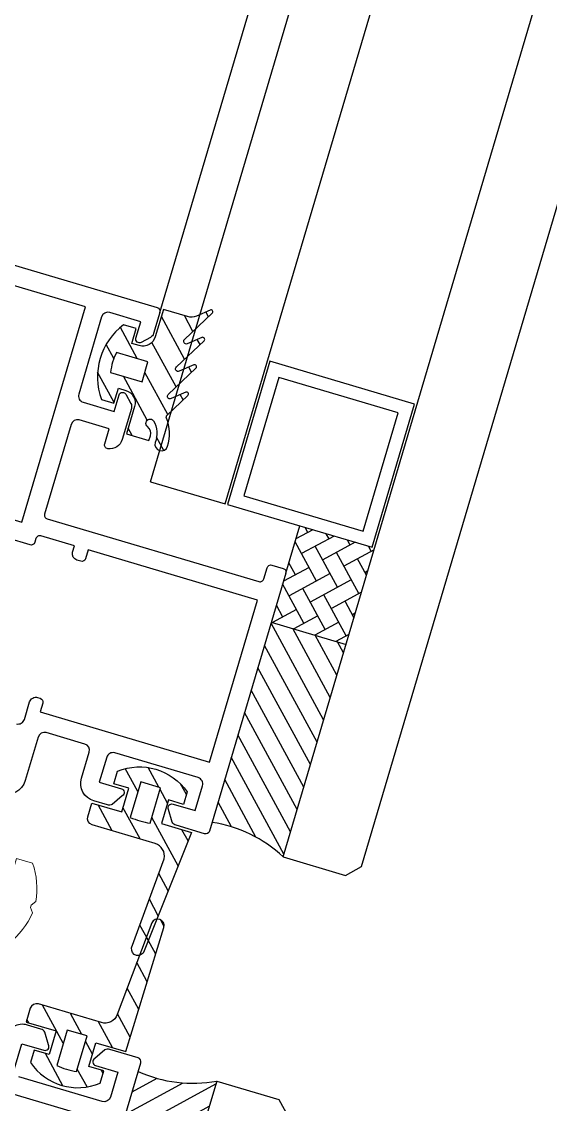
# Model space of a CAD drawing. Header units: millimetres. Extents: x 62878 to 70819, y -67946 to -61850.
# Drawn here: x 67812.91 to 67816.98, y -66171.2 to -66162.87 of the extents above; entities that cross this region are included whole.
import ezdxf

# ---------------------------------------------------------------- set-up
doc = ezdxf.new("R2010")
doc.units = ezdxf.units.MM
doc.layers.add('DOGRAMA', color=171, linetype='Continuous', lineweight=0)
pattern_1 = [(118.5057849383402, (67769.91463921414, -66271.59803106532), (-0.1395045678384407, -0.07576303882639554), [])]

# ---------------------------------------------------------------- blocks, each defined once
blk = doc.blocks.new('a2we')
at = {"lineweight": 5, "ltscale": 0.5}
for p, q in [((-196.0144480926461, -415.2868589025547), (-196.5925912144022, -417.2488821181558)), ((-196.0144480926461, -415.2868589025547), (-195.4639709594615, -417.7110762494052)), ((-197.5747968978259, -417.6063757508618), (-196.5747276986959, -417.2423803302317)), ((-196.5747276986959, -417.2423803302317), (-194.1582851917165, -418.2620245979042)), ((-194.1582851917165, -418.2620245979042), (-197.5747968978259, -417.6063757508618)), ((-195.1583543907882, -418.6260200186506), (-197.5747968978259, -417.6063757508618)), ((-196.8896500078097, -417.895480952812), (-197.0961171580722, -418.3448917148726)), ((-194.1582851917165, -418.2620245979042), (-195.1583543907882, -418.6260200186506)), ((-197.1143788935161, -419.7428166739272), (-197.1143788935161, -418.4283854465556)), ((-195.1583543907882, -418.6260200186506), (-194.9264251741961, -419.2953524503964)), ((-198.1144480926461, -420.1068120946153), (-197.1143788935161, -419.7428166739268)), ((-197.1143788935161, -419.7428166739268), (-193.9153324771005, -421.0399975355008)), ((-197.1143788935161, -419.7428166739268), (-193.9153324771005, -421.0399975355008)), ((-194.9154016761394, -420.634479622855), (-194.9154016761394, -419.3608343693425)), ((-194.9154016761721, -421.4039929561312), (-198.1144480926461, -420.1068120946153)), ((-193.9153324771005, -421.0399975355008), (-198.1144480926461, -420.1068120946153)), ((-197.1143788935161, -422.2969096404012), (-197.1143788935162, -420.512330007273)), ((-193.9153324771005, -421.0399975355008), (-194.9154016761721, -421.4039929561312)), ((-194.9154016761721, -423.1885725893157), (-194.9154016761721, -421.4039929561312)), ((-198.1144480926461, -422.6609050610894), (-197.1143788935161, -422.2969096404012)), ((-197.1143788935161, -422.2969096404012), (-193.9153324771005, -423.594090501975)), ((-197.1143788935161, -422.2969096404012), (-193.9153324771005, -423.594090501975)), ((-194.9154016761721, -423.9580859226053), (-198.1144480926461, -422.6609050610894)), ((-193.9153324771005, -423.594090501975), (-198.1144480926461, -422.6609050610894)), ((-197.1143788935161, -424.8510026068752), (-197.1143788935162, -423.0664229737469)), ((-193.9153324771005, -423.594090501975), (-194.9154016761721, -423.9580859226053)), ((-194.9154016761721, -425.7426655557898), (-194.9154016761721, -423.9580859226053)), ((-198.1144480926461, -425.2149980275636), (-197.1143788935161, -424.8510026068752)), ((-197.1143788935161, -424.8510026068752), (-193.9153324771005, -426.1481834684492)), ((-197.1143788935161, -424.8510026068752), (-193.9153324771005, -426.1481834684492)), ((-194.9154016761721, -426.5121788890793), (-198.1144480926461, -425.2149980275636)), ((-193.9153324771005, -426.1481834684492), (-198.1144480926461, -425.2149980275636)), ((-197.1143788935161, -427.3050955733496), (-197.1143788935162, -425.6205159402211)), ((-193.9153324771005, -426.1481834684492), (-194.9154016761721, -426.5121788890793)), ((-194.9154016761721, -428.1967585222638), (-194.9154016761721, -426.5121788890793)), ((-198.1144480926461, -427.669090994038), (-197.1143788935161, -427.3050955733496)), ((-197.1143788935161, -427.3050955733496), (-193.9153324771005, -428.6022764349236)), ((-197.1143788935161, -427.3050955733496), (-193.9153324771005, -428.6022764349236)), ((-194.9154016761721, -428.9662718555534), (-198.1144480926461, -427.669090994038)), ((-193.9153324771005, -428.6022764349236), (-198.1144480926461, -427.669090994038)), ((-197.1143788935161, -429.5591885398237), (-197.1143788935161, -428.0237477951896)), ((-193.9153324771005, -428.6022764349236), (-194.9154016761721, -428.9662718555534)), ((-194.9154016761721, -430.450851488738), (-194.9154016761721, -428.9662718555534)), ((-198.1144480926461, -429.9231839605702), (-197.1143788935161, -429.5591885398237)), ((-194.9154016761721, -431.2203648220857), (-198.1144480926461, -429.9231839605702)), ((-193.9153324771005, -430.8563694013976), (-198.1144480926461, -429.9231839605702)), ((-197.1143788935161, -429.5591885398237), (-193.9153324771005, -430.8563694013976)), ((-197.1143788935161, -429.5591885398237), (-193.9153324771005, -430.8563694013976)), ((-197.1143788935161, -431.8132815063559), (-197.1143788935161, -430.2778407616635)), ((-193.9153324771005, -430.8563694013976), (-194.9154016761721, -431.2203648220857)), ((-194.9154016761721, -432.7049444552304), (-194.9154016761721, -431.2203648220857)), ((-198.1144480926461, -432.177276926986), (-197.1143788935161, -431.8132815063559)), ((-194.9154016761721, -433.4744577885599), (-198.1144480926461, -432.177276926986)), ((-193.9153324771005, -433.1104623678716), (-198.1144480926461, -432.177276926986)), ((-197.1143788935161, -431.8132815063559), (-193.9153324771005, -433.1104623678716)), ((-197.1143788935161, -431.8132815063559), (-193.9153324771005, -433.1104623678716)), ((-197.1143788935161, -434.0673744728301), (-197.1143788935161, -432.5319337281958)), ((-193.9153324771005, -433.1104623678716), (-194.9154016761721, -433.4744577885599)), ((-198.1144480926461, -434.4313698935184), (-197.1143788935161, -434.0673744728301)), ((-197.1143788935161, -434.0673744728301), (-193.9153324771005, -435.364555334404)), ((-197.1143788935161, -434.0673744728301), (-193.9153324771005, -435.364555334404)), ((-194.9154016761721, -434.9590374217446), (-194.9154016761721, -433.4744577885599)), ((-194.9154016761721, -435.7285507550341), (-198.1144480926461, -434.4313698935184)), ((-193.9153324771005, -435.364555334404), (-198.1144480926461, -434.4313698935184)), ((-197.1143788935161, -436.3642339800811), (-197.1143788935161, -434.7860266946118)), ((-193.9153324771005, -435.364555334404), (-194.9154016761721, -435.7285507550341)), ((-194.9154016761721, -437.2558969289955), (-194.9154016761721, -435.7285507550341)), ((-198.1144480926461, -436.7282294008277), (-197.1143788935161, -436.3642339800811)), ((-194.9154016761721, -438.0254102623434), (-198.1144480926461, -436.7282294008277)), ((-193.9153324771005, -437.6614148416551), (-198.1144480926461, -436.7282294008277)), ((-197.1143788935161, -436.3642339800811), (-193.9153324771005, -437.6614148416551)), ((-197.1143788935161, -436.3642339800811), (-193.9153324771005, -437.6614148416551)), ((-197.1143788935161, -438.6610934873901), (-197.1143788935161, -437.1337473134849)), ((-193.9153324771005, -437.6614148416551), (-194.9154016761721, -438.0254102623434)), ((-194.9154016761721, -439.5527564362646), (-194.9154016761721, -438.0254102623434)), ((-198.1144480926461, -439.0250889080787), (-197.1143788935161, -438.6610934873901)), ((-194.9154016761721, -440.3222697695944), (-198.1144480926461, -439.0250889080787)), ((-193.9153324771005, -439.9582743489061), (-198.1144480926461, -439.0250889080787)), ((-197.1143788935161, -438.6610934873901), (-193.9153324771005, -439.9582743489061)), ((-197.1143788935161, -438.6610934873901), (-193.9153324771005, -439.9582743489061)), ((-197.1143788935161, -440.9579529946993), (-197.1143788935161, -439.430606820736)), ((-193.9153324771005, -439.9582743489061), (-194.9154016761721, -440.3222697695944)), ((-194.9154016761721, -441.849615943574), (-194.9154016761721, -440.3222697695944)), ((-198.1144480926461, -441.3219484153295), (-197.1143788935161, -440.9579529946993)), ((-194.9154016761721, -442.6191292769035), (-198.1144480926461, -441.3219484153295)), ((-193.9153324771005, -442.2551338562151), (-198.1144480926461, -441.3219484153295)), ((-197.1143788935161, -440.9579529946993), (-193.9153324771005, -442.2551338562151)), ((-197.1143788935161, -443.2537258831643), (-197.1143788935161, -441.7274663280053)), ((-193.9153324771005, -442.2551338562151), (-194.9154016761721, -442.6191292769035)), ((-198.1144480926461, -443.6177213039109), (-197.1143788935161, -443.2537258831643)), ((-197.1143788935161, -443.2537258831643), (-193.9153324771005, -444.5509067447383)), ((-194.9154016761721, -444.1453888320787), (-194.9154016761721, -442.6191292769035)), ((-194.9154016761721, -444.9149021654266), (-198.1144480926461, -443.6177213039109)), ((-193.9153324771005, -444.5509067447383), (-198.1144480926461, -443.6177213039109)), ((-197.1143788935161, -445.5538642814245), (-197.1143788935161, -444.0232392165685)), ((-193.9153324771005, -444.5509067447383), (-194.9154016761721, -444.9149021654266)), ((-194.9154016761721, -446.4455272302989), (-194.9154016761721, -444.9149021654266)), ((-198.1144480926461, -445.9178597020545), (-197.1143788935161, -445.5538642814245)), ((-193.9153324771005, -446.8510451429402), (-198.1144480926461, -445.9178597020545)), ((-194.9154016761721, -447.2150405636282), (-198.1144480926461, -445.9178597020545)), ((-197.1143788935161, -445.5538642814245), (-193.9153324771005, -446.8510451429402)), ((-197.1143788935161, -445.5538642814245), (-193.9153324771005, -446.8510451429402)), ((-197.1143788935161, -447.8540026795677), (-197.1143788935161, -446.3233776147298)), ((-193.9153324771005, -446.8510451429402), (-194.9154016761721, -447.2150405636282)), ((-194.9154016761721, -448.7456656284821), (-194.9154016761721, -447.2150405636282)), ((-197.1143788935161, -447.8540026795677), (-198.1144480926461, -448.2179981003141)), ((-194.9154016761721, -449.5151789618299), (-198.1144480926461, -448.2179981003141)), ((-198.1144480926461, -448.2179981003141), (-193.9153324771005, -449.1511835411412)), ((-193.9153324771005, -449.1511835411412), (-197.1143788935161, -447.8540026795677)), ((-197.1143788935161, -450.1541410778275), (-197.1143788935161, -448.6235160129718)), ((-193.9153324770423, -449.1511835411412), (-194.9154016761721, -449.5151789618299)), ((-194.9154016761723, -451.0458040266858), (-194.9154016761721, -449.5151789618299)), ((-198.1144480926461, -450.5181364984577), (-197.1143788935161, -450.1541410778275)), ((-194.9154016761721, -451.8153173600317), (-198.1144480926461, -450.5181364984577)), ((-193.9153324770423, -451.4513219393434), (-198.1144480926461, -450.5181364984577)), ((-197.1143788935161, -450.1541410778275), (-193.9153324770423, -451.4513219393434)), ((-197.1143788935161, -453.2868589025547), (-197.1143788935162, -450.9236544111328)), ((-193.9153324770423, -451.4513219393434), (-194.9154016761721, -451.8153173600317)), ((-194.9154016761721, -453.2868589025547), (-194.9154016761721, -451.8153173600317)), ((-192.7980524524961, -453.2868589025547), (-199.230843732796, -453.2868589025547)), ((-199.230843732796, -454.5827171301502), (-199.230843732796, -453.2868589025547)), ((-192.7980524524961, -454.5827171301502), (-192.7980524524961, -453.2868589025547))]:
    blk.add_line(p, q, dxfattribs=at)
blk.add_lwpolyline([(-196.4690204826777, -455.6637351848848), (-196.1125089353335, -455.3998333582319), (-195.9163872499585, -455.3998333582319), (-195.5598757026143, -455.6637351848848)], dxfattribs=at)
for centre, radius, start, end in [((-196.9143788935627, -418.4283854465556), 0.2, 155.3251238657465, 180), ((-195.115401676151, -419.3608343693425), 0.2, 0, 19.11162363728389), ((-195.6603624057317, -449.5292358589606), 6.187568978619671, 234.757305859688, 262.4904896380407), ((-196.3685337795604, -449.5292358589606), 6.187568978619673, 277.5095103619591, 305.2426941403116)]:
    blk.add_arc(centre, radius, start, end, dxfattribs=at)

msp = doc.modelspace()

# ---------------------------------------------------------------- hatches: boundary and pattern name
at = {"layer": 'DOGRAMA', "lineweight": -2}
h = msp.add_hatch(dxfattribs=at)
h.set_pattern_fill('ANSI31', color=256, scale=0.05, angle=73.50578493834035, style=0)
h.set_pattern_definition(pattern_1)
edge = h.paths.add_edge_path(flags=16)
edge.add_arc((67813.99357547714, -66165.6043331396), 0.3999999999711255, 151.9688259039638, 175.0427439691993)
edge.add_line((67813.59507170075, -66165.56976812585), (67813.83662321759, -66165.64129241719))
edge.add_line((67813.83662321759, -66165.64129241719), (67813.88205018314, -66165.48787667225))
edge.add_line((67813.88205018314, -66165.48787667225), (67813.64049866633, -66165.41635238091))
edge = h.paths.add_edge_path()
edge.add_arc((67813.99357547722, -66165.60433313959), 0.5000000000122576, 126.6358872938001, 200.3756825848486)
edge.add_line((67813.52486055437, -66165.77842024744), (67813.62074539499, -66165.80681210093))
edge.add_line((67813.62074539499, -66165.80681210093), (67813.65481561917, -66165.6917502922))
edge.add_line((67813.65481561917, -66165.6917502922), (67813.7123465235, -66165.7087854043))
edge.add_arc((67813.68395467004, -66165.8046702449), 0.1000000000023921, -16.494215054385506, 73.50578494798162, ccw=False)
edge.add_line((67813.77983951062, -66165.83306209838), (67813.71737743288, -66166.04400874769))
edge.add_line((67813.71737743288, -66166.04400874769), (67813.88997014599, -66166.09511408398))
edge.add_line((67813.88997014599, -66166.09511408398), (67813.90117907785, -66166.05725932954))
edge.add_arc((67813.83885393145, -66166.0388046248), 0.06500000000468434, 343.5057849635139, 411.9151204644548)
edge.add_arc((67813.8991115252, -66165.9619134857), 0.03268943072222331, 38.07550584096782, 231.9151204861343, ccw=False)
edge.add_arc((67813.75128485072, -66166.03963767401), 0.1992591642779683, -20.84390069113931, 29.42200646794288, ccw=False)
edge.add_arc((67813.9858310834, -66166.12346968954), 0.05002797729659315, 165.0203900117618, 342.5336263149808)
edge.add_arc((67813.72506244712, -66166.04160430808), 0.3233450412468015, 342.5651376740167, 381.891447828673)
edge.add_arc((67814.04364953564, -66165.91358835447), 0.01999999999496185, 133.5057850313655, 201.8914479196057, ccw=False)
edge.add_line((67814.02988097942, -66165.89908225716), (67814.18947585134, -66165.74760175114))
edge.add_arc((67814.17914943417, -66165.73672217813), 0.01500000000636884, 313.5057849447552, 473.505784937336)
edge.add_line((67814.17316680928, -66165.72296688097), (67814.06026001048, -66165.77207370999))
edge.add_arc((67814.05228317727, -66165.75373331379), 0.02000000001972633, 133.5057850329029, 293.50578499939263, ccw=False)
edge.add_line((67814.03851462103, -66165.73922721647), (67814.25193792902, -66165.53665510182))
edge.add_arc((67814.24161151187, -66165.52577552882), 0.0149999999963509, 313.5057849044397, 473.5057849085336)
edge.add_line((67814.23562888699, -66165.51202023168), (67814.12272208813, -66165.56112706066))
edge.add_arc((67814.11474525495, -66165.54278666446), 0.02000000000811851, 133.505784973967, 293.5057849229349, ccw=False)
edge.add_line((67814.10097669873, -66165.52828056713), (67814.31440000668, -66165.32570845251))
edge.add_arc((67814.3040735895, -66165.3148288795), 0.01500000001638679, 313.5057849850707, 473.5057849816748)
edge.add_line((67814.29809096461, -66165.30107358238), (67814.1851841658, -66165.35018041136))
edge.add_arc((67814.17720733261, -66165.33184001516), 0.02000000001392242, 133.5057850026662, 293.5057849611637, ccw=False)
edge.add_line((67814.16343877639, -66165.31733391785), (67814.37686208438, -66165.1147618032))
edge.add_arc((67814.36653566721, -66165.1038822302), 0.01499999999581427, 313.5057849830209, 473.5057849816748)
edge.add_line((67814.36055304232, -66165.09012693308), (67814.25520789265, -66165.13594495557))
edge.add_arc((67814.2153237267, -66165.04424297463), 0.1000000000104306, 253.5057849663379, 293.50578496681953, ccw=False)
edge.add_line((67814.18693187326, -66165.14012781525), (67814.00129596778, -66165.08516034174))
edge.add_line((67814.00129596778, -66165.08516034174), (67813.9388338901, -66165.29610699105))
edge.add_arc((67813.8429490495, -66165.26771513755), 0.1000000000106552, 253.50578493435978, 343.50578493199265, ccw=False)
edge.add_line((67813.814557196, -66165.36359997817), (67813.75702629169, -66165.3465648661))
edge.add_line((67813.75702629169, -66165.3465648661), (67813.79109651584, -66165.23150305737))
edge.add_line((67813.79109651584, -66165.23150305737), (67813.69521167528, -66165.20311120387))
h = msp.add_hatch(dxfattribs=at)
h.set_pattern_fill('AR-HBONE', color=256, scale=0.03, angle=73.50578493834035, style=0)
h.set_pattern_definition([(208.5057849383403, (67781.87805126983, -66152.62537564941), (-0.1627219703923171, 0.04818257311146708), [0.36, -0.12]), (118.5057849383402, (67781.77259899804, -66152.68264534806), (-0.1627219703923171, 0.04818257311146708), [0.3599999999999998, -0.1199999999999999])])
h.paths.add_polyline_path([(67814.98031787958, -66166.99157480257), (67815.05129751327, -66166.75186270107), (67815.62660655682, -66166.92221382198), (67815.40700186389, -66167.66386180864), (67814.83169282033, -66167.49351068775)])
h = msp.add_hatch(dxfattribs=at)
h.set_pattern_fill('ANSI31', color=256, scale=0.03999999999999999, angle=73.50578493834035, style=0)
h.set_pattern_definition([(118.5057849383402, (67764.15109295669, -66291.06265370587), (-0.1116036542707525, -0.06061043106111644), [])])
h.paths.add_polyline_path([(67814.7795513829, -66167.76646128701, -0.4142135623420975), (67814.74537529194, -66167.78502185844), (67814.37557140038, -66169.03392190718, -0.1532309010706403), (67814.92248859041, -66169.30015786867), (67815.32849209523, -66167.92900464819)])
h.paths.add_polyline_path([(67814.83169282033, -66167.49351068775), (67814.76099081141, -66167.73228519614, -0.4142135623575963), (67814.7795513829, -66167.76646128701), (67815.32849209523, -66167.92900464819), (67815.40700186389, -66167.66386180864)])
h = msp.add_hatch(dxfattribs=at)
h.set_pattern_fill('ANSI31', color=256, scale=0.05, angle=73.50578493834035, style=0)
h.set_pattern_definition(pattern_1)
edge = h.paths.add_edge_path(flags=16)
edge.add_arc((67814.0105487216, -66168.38233152588), 0.6682513992480652, 246.6301057232677, 260.3814641535238)
edge.add_line((67813.89889211953, -66169.04118866958), (67813.97986401102, -66168.76773075986))
edge.add_line((67813.97986401102, -66168.76773075986), (67813.82644826613, -66168.72230379429))
edge.add_line((67813.82644826613, -66168.72230379429), (67813.74547637458, -66168.995761704))
edge = h.paths.add_edge_path()
edge.add_line((67813.4185411198, -66168.99041280315), (67813.44977215864, -66168.8849394785))
edge.add_line((67813.44977215864, -66168.8849394785), (67813.67989577606, -66168.95307992685))
edge.add_line((67813.67989577606, -66168.95307992685), (67813.7338402977, -66168.77089872975))
edge.add_line((67813.7338402977, -66168.77089872975), (67813.61877848898, -66168.73682850554))
edge.add_line((67813.61877848898, -66168.73682850554), (67813.64717034245, -66168.64094366493))
edge.add_arc((67813.81854775718, -66169.04836700953), 0.4420000000081329, 34.19813682203278, 112.81343305292509, ccw=False)
edge.add_line((67814.18412544977, -66168.79993804445), (67814.15573359627, -66168.89582288507))
edge.add_line((67814.15573359627, -66168.89582288507), (67814.0406717876, -66168.86175266089))
edge.add_line((67814.0406717876, -66168.86175266089), (67813.98672726596, -66169.04393385802))
edge.add_line((67813.98672726596, -66169.04393385802), (67814.21685088339, -66169.11207430638))
edge.add_line((67814.21685088339, -66169.11207430638), (67813.85372875171, -66170.02350680546))
edge.add_arc((67813.80578633139, -66170.00931087873), 0.05000000002212567, 170.21562176876, 343.5057849550833, ccw=False)
edge.add_line((67813.75651361787, -66170.00081383772), (67814.00659166617, -66169.31447176229))
edge.add_arc((67813.90912314483, -66169.29211360168), 0.09999999999469446, 347.0805144841944, 433.5057849192636)
edge.add_line((67813.93751499834, -66169.19622876111), (67813.45228761336, -66169.05255115018))
edge.add_arc((67813.46648354008, -66169.0046087299), 0.04999999997613487, 163.505784924891, 253.5057849568691, ccw=False)
h = msp.add_hatch(dxfattribs=at)
h.set_pattern_fill('ANSI31', color=256, scale=0.05, angle=73.50578493834035, style=0)
h.set_pattern_definition(pattern_1)
edge = h.paths.add_edge_path(flags=16)
edge.add_arc((67813.44473079678, -66170.29320929086), 0.6682513991946327, 246.630105721288, 260.3814641514597)
edge.add_line((67813.33307419468, -66170.9520664345), (67813.4140460862, -66170.67860852482))
edge.add_line((67813.4140460862, -66170.67860852482), (67813.26063034128, -66170.63318155924))
edge.add_line((67813.26063034128, -66170.63318155924), (67813.17965844975, -66170.90663946893))
edge = h.paths.add_edge_path()
edge.add_line((67812.97651233408, -66170.46561975563), (67812.94528129528, -66170.57109308027))
edge.add_line((67812.94528129528, -66170.57109308027), (67813.17540491268, -66170.63923352865))
edge.add_line((67813.17540491268, -66170.63923352865), (67813.12146039103, -66170.82141472577))
edge.add_line((67813.12146039103, -66170.82141472577), (67813.0063985824, -66170.78734450157))
edge.add_line((67813.0063985824, -66170.78734450157), (67812.9780067289, -66170.88322934219))
edge.add_arc((67813.34358442147, -66170.6348003771), 0.4420000000029755, 214.1981368246532, 292.8134330553953)
edge.add_line((67813.51496183622, -66171.04222372168), (67813.54335368969, -66170.9463388811))
edge.add_line((67813.54335368969, -66170.9463388811), (67813.42829188096, -66170.91226865689))
edge.add_line((67813.42829188096, -66170.91226865689), (67813.4822364026, -66170.73008745977))
edge.add_line((67813.4822364026, -66170.73008745977), (67813.71236002003, -66170.79822790815))
edge.add_line((67813.71236002003, -66170.79822790815), (67814.00475839872, -66169.8424670025))
edge.add_arc((67813.95681597841, -66169.82827107576), 0.05000000000817259, 343.5057849503489, 516.7959481541487)
edge.add_line((67813.91086060449, -66169.80857073035), (67813.646197958, -66170.51398109616))
edge.add_arc((67813.55226991957, -66170.47966603238), 0.1000000000304832, 253.50578493435978, 339.93105537212944, ccw=False)
edge.add_line((67813.52387806607, -66170.57555087299), (67813.03865068112, -66170.43187326206))
edge.add_arc((67813.02445475438, -66170.47981568237), 0.05000000000817259, 73.50578495034888, 163.5057849503489)
h = msp.add_hatch(dxfattribs=at)
h.set_pattern_fill('ANSI31', color=256, scale=0.03999999999999999, angle=73.50578493834035, style=0)
h.set_pattern_definition([(208.5057849383403, (67838.12136285071, -66041.25058908737), (-0.06061043106111653, 0.1116036542707525), [])])
h.paths.add_polyline_path([(67813.45649101042, -66172.23469485868, 0.4142135623420975), (67813.43793043899, -66172.20051876779), (67813.80773433065, -66170.95161871905, 0.1532309010706403), (67814.41143522767, -66171.0260849994), (67814.00543172284, -66172.39723821987)])
h.paths.add_polyline_path([(67813.35161291064, -66172.49202993851), (67813.42231491958, -66172.25325543011, 0.4142135623575963), (67813.45649101042, -66172.23469485868), (67814.00543172284, -66172.39723821987), (67813.92692195417, -66172.66238105942)])

# ---------------------------------------------------------------- linework, layer by layer
for p, q in [((67813.9736014436, -66165.10824742322), (67826.39043552194, -66123.17417091424)), ((67813.90067942612, -66166.41116045923), (67826.6780900437, -66123.25934647468)), ((67814.4759884697, -66166.58151158015), (67827.25339908728, -66123.42969759558)), ((67814.92248859041, -66169.30015786867), (67828.40401717441, -66123.7703998374)), ((67815.52618948743, -66169.37462414899), (67828.97932621799, -66123.94075095831)), ((67813.90067942612, -66166.41116045923), (67814.4759884697, -66166.58151158015)), ((67814.94340847005, -66167.1162250953), (67815.05129751327, -66166.75186270107)), ((67814.83169282033, -66167.49351068775), (67815.40700186389, -66167.66386180864)), ((67814.83169282033, -66167.49351068775), (67815.40700186389, -66167.66386180864)), ((67814.92248859041, -66169.30015786867), (67815.40191279337, -66169.44211713609)), ((67815.40191279337, -66169.44211713609), (67815.52618948743, -66169.37462414899)), ((67814.41143522767, -66171.0260849994), (67801.60361780462, -66214.28058871136)), ((67814.41143522767, -66171.0260849994), (67814.89085943066, -66171.1680442668)), ((67814.89085943066, -66171.1680442668), (67814.95835241774, -66171.29232096087))]:
    msp.add_line(p, q, dxfattribs=at)
at = {"layer": 'DOGRAMA', "lineweight": -2, "ltscale": 0.5}
for points in [[(67810.87545016446, -66164.15958591811), (67813.95335354749, -66165.070964415, -0.4142135623730951), (67813.9736014436, -66165.10824742322), (67813.92553687486, -66165.27057086986, -0.1991096956269791), (67813.90145322552, -66165.30030675446), (67813.8305285162, -66165.33882500223, -0.6680969080520953), (67813.78991368582, -66165.30594044724), (67813.82730859605, -66165.17965052369), (67813.58759649456, -66165.10867088997, 0.4142135623730951), (67813.52545814757, -66165.14241738354), (67813.34942865596, -66165.73690339521, 0.4142135623730951), (67813.38317514953, -66165.79904174227), (67813.62288725097, -66165.87002137597), (67813.66028500038, -66165.74372186394, -0.6680969080520438), (67813.7122565721, -66165.7382524827), (67813.7507748199, -66165.80917719197, -0.1989616347782854), (67813.75478258962, -66165.84724147817), (67813.68380011673, -66166.08696316813, -0.3728392455561729), (67813.57351303467, -66166.15752672458, -0.4568501953068724), (67813.54906843192, -66166.11932196152), (67813.58313865607, -66166.0042601528), (67813.35301503868, -66165.93611970445, 0.4142135623730951), (67813.29087669164, -66165.96986619798), (67813.08645534652, -66166.66023705027, 0.4142135623730951), (67813.10670324267, -66166.6975200585), (67814.73674553278, -66167.18018156775, 0.4142135623730951), (67814.77402854094, -66167.1599336716), (67814.79958120911, -66167.07363731509, -0.4142135623730951), (67814.83686421733, -66167.05338941894), (67814.9231605739, -66167.07894208707, -0.4142135623730951), (67814.94340847005, -66167.1162250953), (67814.35569710287, -66169.10104129558, -0.4142135623730951), (67814.31841409465, -66169.12128919172), (67814.09855974361, -66169.05618951085, -0.1989616347783402), (67814.06881427055, -66169.03210302233), (67814.04079112336, -66168.93605416798, -0.6680475602943508), (67814.0756773547, -66168.89297629241), (67814.2459400662, -66168.94339170663), (67814.30272377314, -66168.75162202546, 0.4142135623730951), (67814.26897727957, -66168.6894836784), (67813.62654884762, -66168.49925826007, 0.4142135623730951), (67813.56441050058, -66168.53300475363), (67813.50762679361, -66168.72477443481), (67813.6778895051, -66168.77518984902, -0.6680475602943992), (67813.6836968, -66168.83031722724), (67813.60788625329, -66168.89562054344, -0.1991096956271691), (67813.56983155565, -66168.89963115238), (67813.46503901338, -66168.8686016957, -0.4142135623730951), (67813.3705488314, -66168.69461432398), (67813.43017172371, -66168.49325615876, 0.4142135623730951), (67813.39642523017, -66168.43111781172), (67813.09918222434, -66168.34310306593, 0.4142135623730951), (67813.0370438773, -66168.37684955947), (67812.93767239011, -66168.71244650155, -0.4142135623730951), (67812.75125734897, -66168.81368598218)], [(67810.6418355024, -66164.29087323905, 0.2621398995659221), (67810.38830547087, -66164.53679944853), (67810.01069381951, -66165.81206782843, 0.4142135623730951), (67810.04444031307, -66165.87420617549), (67810.19785605802, -66165.91963314106), (67810.21205198474, -66165.87169072079, -0.4142135623730951), (67810.27419033181, -66165.83794422721), (67810.29336729989, -66165.84362259791, -0.4142135623730951), (67810.31361519604, -66165.88090560613), (67810.29374089857, -66165.94802499456), (67812.91139704682, -66166.72312259469), (67813.40257611213, -66165.0643148524), (67810.78491996395, -66164.28921725227), (67810.76504566646, -66164.35633664069, -0.4142135623730951), (67810.72776265824, -66164.37658453682), (67810.7085856901, -66164.37090616612, -0.3618128521052944), (67810.67306077518, -66164.31768758247)], [(67812.85461416343, -66170.9301257685), (67812.9113978704, -66170.73835608728), (67813.08166058185, -66170.78877150155, 0.6680475602943992), (67813.1165468132, -66170.74569362598), (67813.08851407752, -66170.64964193247, 0.1991096956271691), (67813.05877819294, -66170.62555828308), (67812.95398565062, -66170.5945288264, 0.4142135623730951), (67812.77999827889, -66170.68901900835)], [(67813.23989726092, -66172.86931553094), (67813.82760862805, -66170.88449933066, 0.4142135623730951), (67813.80736073194, -66170.8472163224), (67813.58750638095, -66170.78211664155, 0.1989616347783402), (67813.54944209474, -66170.78612441132), (67813.47364113654, -66170.8514305667, 0.6680475602943508), (67813.47944843155, -66170.90655794488), (67813.64971114299, -66170.95697335912), (67813.59292743601, -66171.14874304034, -0.4142135623730951), (67813.53078908895, -66171.1824895339), (67812.88836065697, -66170.9922641155, -0.4142135623730951)]]:
    msp.add_lwpolyline(points, format="xyb", dxfattribs=at)
at = {"layer": 'DOGRAMA', "lineweight": -2}
for points in [[(67813.69521167528, -66165.20311120387, 0.3333333333332296), (67813.52486055437, -66165.77842024744), (67813.62074539499, -66165.80681210093), (67813.65481561917, -66165.6917502922), (67813.7123465235, -66165.7087854043, -0.4142135623730951), (67813.77983951062, -66165.83306209838), (67813.71737743288, -66166.04400874769), (67813.88997014599, -66166.09511408398), (67813.90117907785, -66166.05725932954, 0.3076847592325949), (67813.87894776315, -66165.98764326575, -1.128701775595035), (67813.92484460372, -66165.94175393335, -0.2229122392588673), (67813.93750316324, -66166.110538694, 0.9785310008372164), (67814.03355243412, -66166.13848538786, 0.1732976222504512), (67814.02509169732, -66165.92104534022, -0.3075716929246892), (67814.02988097942, -66165.89908225716), (67814.18947585134, -66165.74760175114, 0.8390996311771624), (67814.17316680928, -66165.72296688097), (67814.06026001048, -66165.77207370999, -0.8390996311772869), (67814.03851462103, -66165.73922721647), (67814.25193792902, -66165.53665510182, 0.8390996311771624), (67814.23562888699, -66165.51202023168), (67814.12272208813, -66165.56112706066, -0.839099631177325), (67814.10097669873, -66165.52828056713), (67814.31440000668, -66165.32570845251, 0.8390996311769768), (67814.29809096461, -66165.30107358238), (67814.1851841658, -66165.35018041136, -0.8390996311770358), (67814.16343877639, -66165.31733391785), (67814.37686208438, -66165.1147618032, 0.8390996311781366), (67814.36055304232, -66165.09012693308), (67814.25520789265, -66165.13594495557, -0.1763269807084491), (67814.18693187326, -66165.14012781525), (67814.00129596778, -66165.08516034174), (67813.9388338901, -66165.29610699105, -0.4142135623728453), (67813.814557196, -66165.36359997817), (67813.75702629169, -66165.3465648661), (67813.79109651584, -66165.23150305737)], [(67813.64049866633, -66165.41635238091, 0.1010205144335734), (67813.59507170075, -66165.56976812585), (67813.83662321759, -66165.64129241719), (67813.88205018314, -66165.48787667225)], [(67813.64049866633, -66165.41635238091, 0.1010205144335734), (67813.59507170075, -66165.56976812585), (67813.83662321759, -66165.64129241719), (67813.88205018314, -66165.48787667225)], [(67813.4185411198, -66168.99041280315), (67813.44977215864, -66168.8849394785), (67813.67989577606, -66168.95307992685), (67813.7338402977, -66168.77089872975), (67813.61877848898, -66168.73682850554), (67813.64717034245, -66168.64094366493, -0.3571428571427583), (67814.18412544977, -66168.79993804445), (67814.15573359627, -66168.89582288507), (67814.0406717876, -66168.86175266089), (67813.98672726596, -66169.04393385802), (67814.21685088339, -66169.11207430638), (67813.85372875171, -66170.02350680546, -0.9430953754055073), (67813.75651361787, -66170.00081383772), (67814.00659166617, -66169.31447176229, 0.3960555621610378), (67813.93751499834, -66169.19622876111), (67813.45228761336, -66169.05255115018, -0.4142135623731011)], [(67813.74547637458, -66168.995761704, 0.0600737299861167), (67813.89889211953, -66169.04118866958), (67813.97986401102, -66168.76773075986), (67813.82644826613, -66168.72230379429)], [(67812.97651233408, -66170.46561975563), (67812.94528129528, -66170.57109308027), (67813.17540491268, -66170.63923352865), (67813.12146039103, -66170.82141472577), (67813.0063985824, -66170.78734450157), (67812.9780067289, -66170.88322934219, 0.3571428571427583), (67813.51496183622, -66171.04222372168), (67813.54335368969, -66170.9463388811), (67813.42829188096, -66170.91226865689), (67813.4822364026, -66170.73008745977), (67813.71236002003, -66170.79822790815), (67814.00475839872, -66169.8424670025, 0.9430953754055073), (67813.91086060449, -66169.80857073035), (67813.646197958, -66170.51398109616, -0.3960555621610378), (67813.52387806607, -66170.57555087299), (67813.03865068112, -66170.43187326206, 0.4142135623731011)], [(67813.17965844975, -66170.90663946893, 0.0600737299861167), (67813.33307419468, -66170.9520664345), (67813.4140460862, -66170.67860852482), (67813.26063034128, -66170.63318155924)]]:
    msp.add_lwpolyline(points, format="xyb", close=True, dxfattribs=at)
for points in [[(67815.60742958871, -66166.91653545127), (67815.93393590377, -66165.81385978445), (67814.8216717529, -66165.48451428402), (67814.49516543781, -66166.58718995086)], [(67815.53993660162, -66166.79225875718), (67815.80965920971, -66165.88135277155), (67814.88916474002, -66165.60879097808), (67814.61944213192, -66166.51969696373)]]:
    msp.add_lwpolyline(points, close=True, dxfattribs=at)
at = {"layer": 'DOGRAMA', "linetype": 'ByBlock', "lineweight": -2}
for points in [[(67812.86905860694, -66168.27496261752, 0.4142135623730951), (67812.93119695398, -66168.24121612399), (67812.9709455488, -66168.10697734717, -0.4142135623730951), (67813.03308389589, -66168.07323085361), (67813.05226086397, -66168.07890922429, -0.4142135623730951), (67813.07250876012, -66168.11619223251), (67813.05263446266, -66168.18331162093), (67814.35666829473, -66168.56944082836), (67814.72576239005, -66167.32293790061), (67813.42172855797, -66166.93680869321), (67813.40185426053, -66167.00392808161, -0.4142135623730951), (67813.36457125231, -66167.02417597776), (67813.33580580016, -66167.01565842172, -0.4142135623730951), (67813.3020593066, -66166.95352007469), (67813.31625523334, -66166.9055776544), (67813.05736616375, -66166.82891964997, 0.4142135623730951), (67813.02008315548, -66166.84916754613), (67813.01156559947, -66166.87793299828, -0.4142135623730951), (67812.97428259125, -66166.8981808944), (67812.6290971651, -66166.79597022188, 0.4142135623730951)], [(67811.10408103428, -66171.84058376512), (67811.46465757352, -66170.62284628958, -0.4142135623730951), (67811.52679592058, -66170.58909979604), (67811.70232270974, -66170.64107392305), (67811.71257093943, -66170.6837393351), (67811.74439697783, -66170.65353226835), (67811.80006771628, -66170.67001657847, 0.9999999999999998), (67811.85759862061, -66170.68705169055), (67811.93430649306, -66170.70976517333, 0.9999999999999998), (67811.99183739745, -66170.72680028543), (67812.1308704163, -66170.76796847298, -0.4142135623730951), (67812.16461690984, -66170.83010682002), (67812.12486831495, -66170.96434559686, 0.4142135623730951), (67812.15861480852, -66171.0264839439), (67812.17779177666, -66171.03216231459, 0.4142135623730951), (67812.21507478485, -66171.01191441847), (67812.23494908231, -66170.94479503004), (67813.53898291432, -66171.33092423741)]]:
    msp.add_lwpolyline(points, format="xyb", dxfattribs=at)
at = {"layer": 'DOGRAMA', "lineweight": -2}
for centre, start, end in [((67814.22485834209, -66170.03839763925), 46.62001722081203, 81.46690824298975), ((67814.22822572108, -66170.02702534206), 245.5446616337695, 280.3915526562474)]:
    msp.add_arc(centre, 1.015719411173231, start, end, dxfattribs=at)

# ---------------------------------------------------------------- block references
at = {"layer": 'DOGRAMA', "linetype": 'ByBlock', "lineweight": -2, "xscale": 0.09999999999876999, "yscale": 0.09999999999876999, "zscale": 0.09999999999876999, "rotation": 73.50578493445082}
msp.add_blockref('a2we', (67774.88066497337, -66137.95520227686), dxfattribs=at)

doc.saveas('drawing.dxf')
